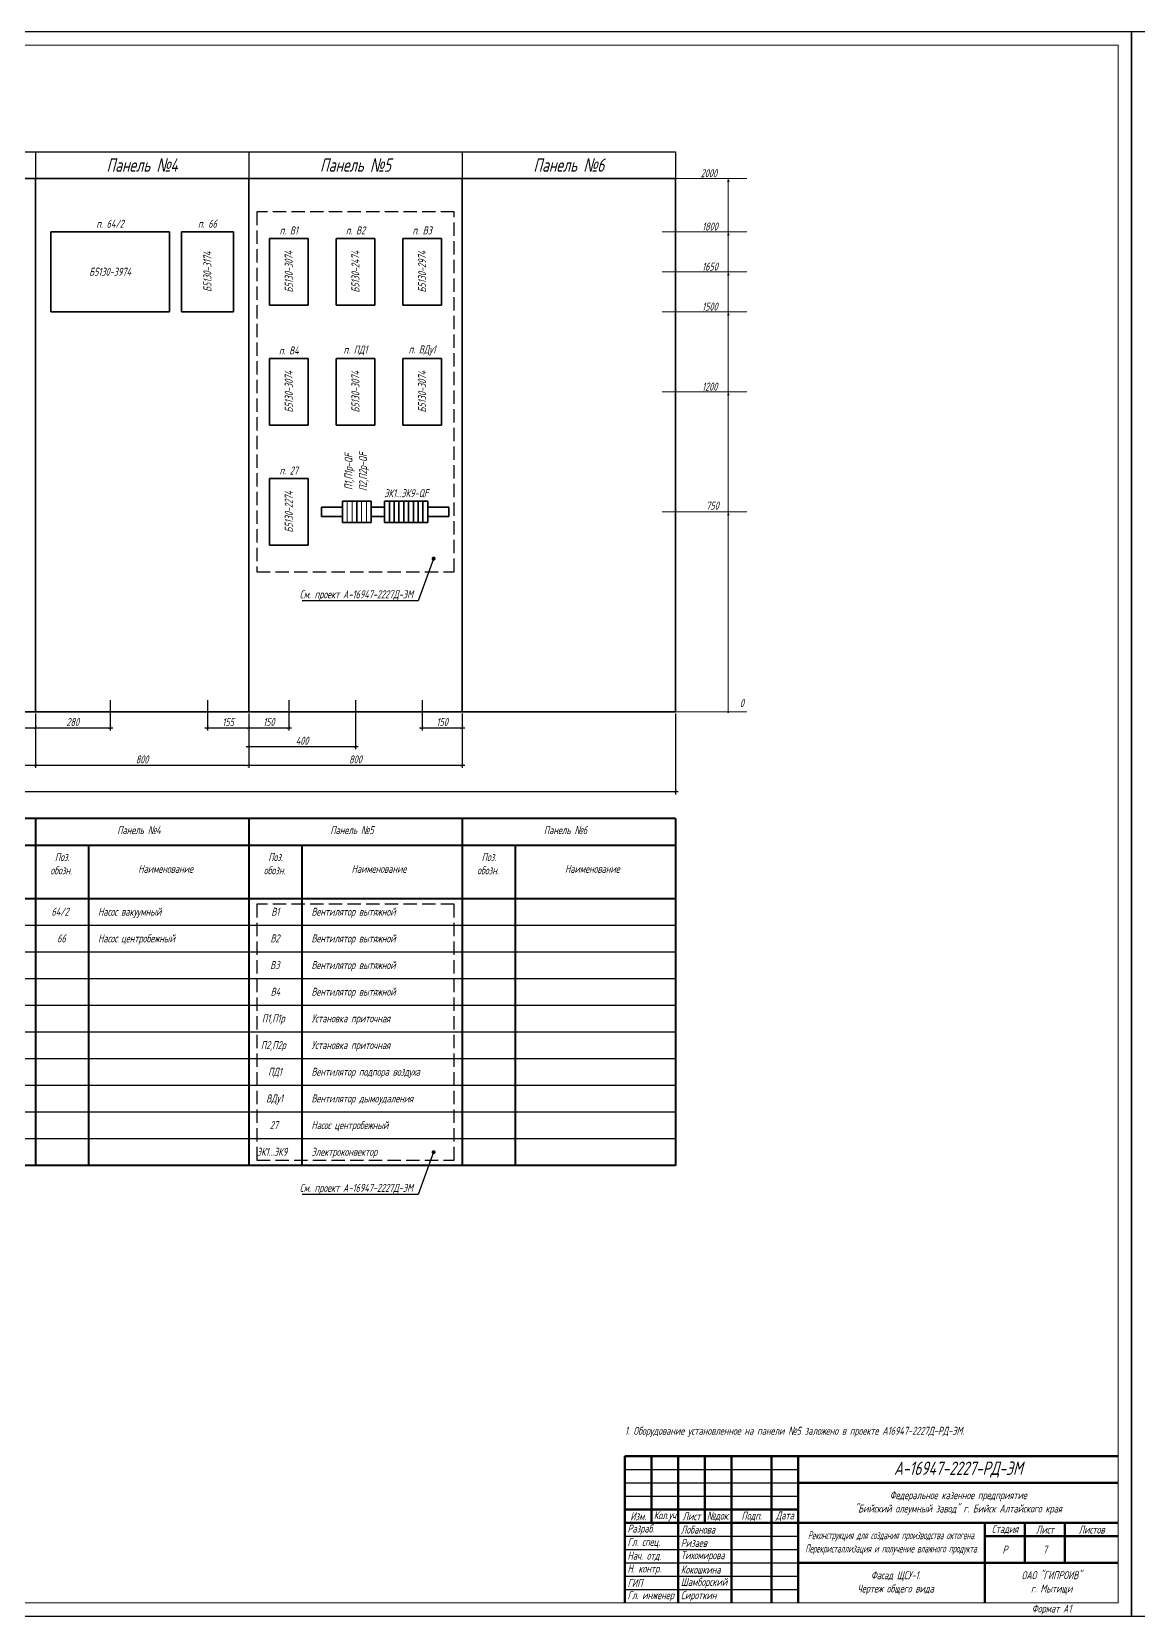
# Model space of a CAD drawing. Header units: millimetres. Extents: x -14296 to 10264, y -13087 to -5602.
# Drawn here: x -7759 to -7344, y -13087 to -12493 of the extents above; entities that cross this region are included whole.
import ezdxf
from ezdxf import colors
from ezdxf.entities.mleader import LeaderData, LeaderLine
from ezdxf.math import Vec2, Vec3

# ---------------------------------------------------------------- set-up
doc = ezdxf.new("R2010")
doc.units = ezdxf.units.MM
doc.linetypes.add('gost5', pattern=[7, 5, -2, 0])
doc.layers.get('Defpoints').update_dxf_attribs({"color": 33})
for name, color, linetype, lineweight in [('Линия выноска', 137, 'Continuous', 25), ('Размерная', 4, 'Continuous', 25), ('Рамка толстая', 7, 'Continuous', 15), ('Рамка тонкая', 5, 'Continuous', 25), ('ТаБлица', 253, 'Continuous', 15), ('Текст', 7, 'Continuous', 20), ('Штампы', 252, 'Continuous', 25), ('Элемент эл. схем', 7, 'Continuous', 35)]:
    doc.layers.add(name, color=color, linetype=linetype, lineweight=lineweight)
doc.styles.add('Simplex', font='simplex.shx', dxfattribs={"width": 0.7, "oblique": 15})
doc.styles.get("Standard").update_dxf_attribs({"font": 'arial.ttf'})
doc.dimstyles.new('100', dxfattribs={"dimtxt": 3, "dimasz": 1, "dimexe": 2, "dimexo": 0.625, "dimgap": 0.9, "dimtad": 1, "dimdec": 0, "dimlfac": 100, "dimzin": 0, "dimdsep": 46, "dimtxsty": 'Standard', "dimblk": 'ARCHTICK', "dimcen": 0.895, "dimdle": 1, "dimadec": 0, "dimazin": 0, "dimtfac": 1, "dimtdec": 0, "dimtofl": 0, "dimtmove": 1, "dimatfit": 3, "dimldrblk": 'ARCHTICK', "dimfxl": 0.5, "dimtolj": 1, "dimtzin": 0, "dimlwd": 20, "dimarcsym": 1})

# ---------------------------------------------------------------- blocks, each defined once
blk = doc.blocks.new('A$C551E481E')
at = {"layer": 'Рамка толстая'}
for p, q in [((836, 589), (20, 589)), ((836, 5), (836, 589)), ((20, 5), (836, 5))]:
    blk.add_line(p, q, dxfattribs=at)
at = {"layer": 'Рамка тонкая'}
for p, q in [((0, 594), (0, 0)), ((841, 594), (0, 594)), ((841, 0), (841, 594)), ((0, 0), (841, 0))]:
    blk.add_line(p, q, dxfattribs=at)
blk = doc.blocks.new('_ArchTick')
at = {"color": 0, "const_width": 0.15}
blk.add_lwpolyline([(-0.5, -0.5), (0.5, 0.5)], dxfattribs=at)
blk = doc.blocks.new('*D1085')
at = {"layer": 'Defpoints', "color": 0, "lineweight": 15, "ltscale": 0.2, "transparency": 16777216}
for p in [(-7729.72, -12742.74), (-7757.72, -12747.74), (-7729.72, -12753.68)]:
    blk.add_point(p, dxfattribs=at)
at = {"layer": 'Размерная', "color": 0, "linetype": 'Continuous', "lineweight": -2, "ltscale": 0.2, "transparency": 16777216}
for p, q in [((-7729.72, -12743.37), (-7729.72, -12754.68)), ((-7757.72, -12748.37), (-7757.72, -12754.68)), ((-7758.72, -12753.68), (-7728.72, -12753.68))]:
    blk.add_line(p, q, dxfattribs=at)
at = {"layer": 'Размерная', "color": 0, "lineweight": -2, "ltscale": 0.2, "transparency": 16777216, "rotation": 180}
blk.add_blockref('_ArchTick', (-7757.72, -12753.68), dxfattribs=at)
at = {"layer": 'Размерная', "color": 0, "lineweight": -2, "ltscale": 0.2, "transparency": 16777216}
blk.add_blockref('_ArchTick', (-7729.72, -12753.68), dxfattribs=at)
at = {"layer": 'Размерная', "color": 0, "lineweight": 20, "ltscale": 0.2, "transparency": 16777216, "insert": (-7743.72, -12751.53), "char_height": 3, "attachment_point": 5, "style": 'Simplex'}
blk.add_mtext('\\A1;280', dxfattribs=at)
blk = doc.blocks.new('*D950')
at = {"layer": 'Defpoints', "color": 0, "lineweight": 15, "ltscale": 0.2, "transparency": 16777216}
for p in [(-7693.22, -12742.74), (-7677.72, -12747.74), (-7677.72, -12753.68)]:
    blk.add_point(p, dxfattribs=at)
at = {"layer": 'Размерная', "color": 0, "linetype": 'Continuous', "lineweight": -2, "ltscale": 0.2, "transparency": 16777216}
for p, q in [((-7693.22, -12743.37), (-7693.22, -12754.68)), ((-7677.72, -12748.37), (-7677.72, -12754.68)), ((-7694.22, -12753.68), (-7676.72, -12753.68))]:
    blk.add_line(p, q, dxfattribs=at)
at = {"layer": 'Размерная', "color": 0, "lineweight": -2, "ltscale": 0.2, "transparency": 16777216, "rotation": 180}
blk.add_blockref('_ArchTick', (-7693.22, -12753.68), dxfattribs=at)
at = {"layer": 'Размерная', "color": 0, "lineweight": -2, "ltscale": 0.2, "transparency": 16777216}
blk.add_blockref('_ArchTick', (-7677.72, -12753.68), dxfattribs=at)
at = {"layer": 'Размерная', "color": 0, "lineweight": 20, "ltscale": 0.2, "transparency": 16777216, "insert": (-7685.47, -12751.53), "char_height": 3, "attachment_point": 5, "style": 'Simplex'}
blk.add_mtext('\\A1;155', dxfattribs=at)
blk = doc.blocks.new('*D952')
at = {"layer": 'Defpoints', "color": 0, "lineweight": 15, "ltscale": 0.2, "transparency": 16777216}
for p in [(-7757.72, -12747.74), (-7837.72, -12761.74), (-7757.72, -12767.68)]:
    blk.add_point(p, dxfattribs=at)
at = {"layer": 'Размерная', "color": 0, "linetype": 'Continuous', "lineweight": -2, "ltscale": 0.2, "transparency": 16777216}
for p, q in [((-7757.72, -12748.37), (-7757.72, -12768.68)), ((-7837.72, -12762.37), (-7837.72, -12768.68)), ((-7838.72, -12767.68), (-7756.72, -12767.68))]:
    blk.add_line(p, q, dxfattribs=at)
at = {"layer": 'Размерная', "color": 0, "lineweight": -2, "ltscale": 0.2, "transparency": 16777216, "rotation": 180}
blk.add_blockref('_ArchTick', (-7837.72, -12767.68), dxfattribs=at)
at = {"layer": 'Размерная', "color": 0, "lineweight": -2, "ltscale": 0.2, "transparency": 16777216}
blk.add_blockref('_ArchTick', (-7757.72, -12767.68), dxfattribs=at)
at = {"layer": 'Размерная', "color": 0, "lineweight": 20, "ltscale": 0.2, "transparency": 16777216, "insert": (-7797.72, -12765.53), "char_height": 3, "attachment_point": 5, "style": 'Simplex'}
blk.add_mtext('\\A1;800', dxfattribs=at)
blk = doc.blocks.new('*D954')
at = {"layer": 'Defpoints', "color": 0, "lineweight": 15, "ltscale": 0.2, "transparency": 16777216}
for p in [(-7770.72, -12742.74), (-7757.72, -12747.74), (-7757.72, -12753.68)]:
    blk.add_point(p, dxfattribs=at)
at = {"layer": 'Размерная', "color": 0, "linetype": 'Continuous', "lineweight": -2, "ltscale": 0.2, "transparency": 16777216}
for p, q in [((-7770.72, -12743.37), (-7770.72, -12754.68)), ((-7757.72, -12748.37), (-7757.72, -12754.68)), ((-7771.72, -12753.68), (-7756.72, -12753.68))]:
    blk.add_line(p, q, dxfattribs=at)
at = {"layer": 'Размерная', "color": 0, "lineweight": -2, "ltscale": 0.2, "transparency": 16777216, "rotation": 180}
blk.add_blockref('_ArchTick', (-7770.72, -12753.68), dxfattribs=at)
at = {"layer": 'Размерная', "color": 0, "lineweight": -2, "ltscale": 0.2, "transparency": 16777216}
blk.add_blockref('_ArchTick', (-7757.72, -12753.68), dxfattribs=at)
at = {"layer": 'Размерная', "color": 0, "lineweight": 20, "ltscale": 0.2, "transparency": 16777216, "insert": (-7764.22, -12751.53), "char_height": 3, "attachment_point": 5, "style": 'Simplex'}
blk.add_mtext('\\A1;130', dxfattribs=at)
blk = doc.blocks.new('*D961')
at = {"layer": 'Defpoints', "color": 0, "lineweight": 15, "ltscale": 0.2, "transparency": 16777216}
for p in [(-7677.72, -12747.74), (-7757.72, -12761.74), (-7677.72, -12767.68)]:
    blk.add_point(p, dxfattribs=at)
at = {"layer": 'Размерная', "color": 0, "linetype": 'Continuous', "lineweight": -2, "ltscale": 0.2, "transparency": 16777216}
for p, q in [((-7677.72, -12748.37), (-7677.72, -12768.68)), ((-7757.72, -12762.37), (-7757.72, -12768.68)), ((-7758.72, -12767.68), (-7676.72, -12767.68))]:
    blk.add_line(p, q, dxfattribs=at)
at = {"layer": 'Размерная', "color": 0, "lineweight": -2, "ltscale": 0.2, "transparency": 16777216, "rotation": 180}
blk.add_blockref('_ArchTick', (-7757.72, -12767.68), dxfattribs=at)
at = {"layer": 'Размерная', "color": 0, "lineweight": -2, "ltscale": 0.2, "transparency": 16777216}
blk.add_blockref('_ArchTick', (-7677.72, -12767.68), dxfattribs=at)
at = {"layer": 'Размерная', "color": 0, "lineweight": 20, "ltscale": 0.2, "transparency": 16777216, "insert": (-7717.72, -12765.53), "char_height": 3, "attachment_point": 5, "style": 'Simplex'}
blk.add_mtext('\\A1;800', dxfattribs=at)
blk = doc.blocks.new('*D962')
at = {"layer": 'Defpoints', "color": 0, "lineweight": 15, "ltscale": 0.2, "transparency": 16777216}
for p in [(-7597.72, -12747.74), (-7677.72, -12761.74), (-7597.72, -12767.68)]:
    blk.add_point(p, dxfattribs=at)
at = {"layer": 'Размерная', "color": 0, "linetype": 'Continuous', "lineweight": -2, "ltscale": 0.2, "transparency": 16777216}
for p, q in [((-7597.72, -12748.37), (-7597.72, -12768.68)), ((-7677.72, -12762.37), (-7677.72, -12768.68)), ((-7678.72, -12767.68), (-7596.72, -12767.68))]:
    blk.add_line(p, q, dxfattribs=at)
at = {"layer": 'Размерная', "color": 0, "lineweight": -2, "ltscale": 0.2, "transparency": 16777216, "rotation": 180}
blk.add_blockref('_ArchTick', (-7677.72, -12767.68), dxfattribs=at)
at = {"layer": 'Размерная', "color": 0, "lineweight": -2, "ltscale": 0.2, "transparency": 16777216}
blk.add_blockref('_ArchTick', (-7597.72, -12767.68), dxfattribs=at)
at = {"layer": 'Размерная', "color": 0, "lineweight": 20, "ltscale": 0.2, "transparency": 16777216, "insert": (-7637.72, -12765.53), "char_height": 3, "attachment_point": 5, "style": 'Simplex'}
blk.add_mtext('\\A1;800', dxfattribs=at)
blk = doc.blocks.new('*D964')
at = {"layer": 'Defpoints', "color": 0, "lineweight": 15, "ltscale": 0.2, "transparency": 16777216}
for p in [(-8117.72, -12747.74), (-7517.72, -12747.74), (-8117.72, -12777.68)]:
    blk.add_point(p, dxfattribs=at)
at = {"layer": 'Размерная', "color": 0, "linetype": 'Continuous', "lineweight": -2, "ltscale": 0.2, "transparency": 16777216}
for p, q in [((-8117.72, -12748.37), (-8117.72, -12778.68)), ((-7517.72, -12748.37), (-7517.72, -12778.68)), ((-7516.72, -12777.68), (-8118.72, -12777.68))]:
    blk.add_line(p, q, dxfattribs=at)
at = {"layer": 'Размерная', "color": 0, "lineweight": -2, "ltscale": 0.2, "transparency": 16777216, "rotation": 180}
blk.add_blockref('_ArchTick', (-8117.72, -12777.68), dxfattribs=at)
at = {"layer": 'Размерная', "color": 0, "lineweight": -2, "ltscale": 0.2, "transparency": 16777216}
blk.add_blockref('_ArchTick', (-7517.72, -12777.68), dxfattribs=at)
at = {"layer": 'Размерная', "color": 0, "lineweight": 20, "ltscale": 0.2, "transparency": 16777216, "insert": (-7817.72, -12775.53), "char_height": 3, "attachment_point": 5, "style": 'Simplex'}
blk.add_mtext('\\A1;6000', dxfattribs=at)
blk = doc.blocks.new('A$C6F5312DF')
at = {"layer": 'Элемент эл. схем'}
for p, q in [((1.8, 8), (0, 8)), ((0, 8), (0, 0)), ((3.6, 8), (1.8, 8)), ((5.4, 8), (3.6, 8)), ((5.4, 0), (5.4, 8)), ((0, 0), (1.8, 0)), ((1.8, 0), (3.6, 0)), ((3.6, 0), (5.4, 0))]:
    blk.add_line(p, q, dxfattribs=at)
at = {"layer": 'Элемент эл. схем', "lineweight": 20}
for p, q in [((1.8, 8), (1.8, 0)), ((3.6, 0), (3.6, 8))]:
    blk.add_line(p, q, dxfattribs=at)
blk = doc.blocks.new('A$C647C6022')
at = {"layer": 'Элемент эл. схем'}
for p, q in [((1.8, 8), (0, 8)), ((0, 8), (0, 0)), ((1.8, 0), (1.8, 8)), ((0, 0), (1.8, 0))]:
    blk.add_line(p, q, dxfattribs=at)
blk = doc.blocks.new('*D966')
at = {"layer": 'Defpoints', "color": 0, "lineweight": 15, "ltscale": 0.2, "transparency": 16777216}
for p in [(-7662.72, -12742.74), (-7677.72, -12747.74), (-7662.72, -12753.68)]:
    blk.add_point(p, dxfattribs=at)
at = {"layer": 'Размерная', "color": 0, "linetype": 'Continuous', "lineweight": -2, "ltscale": 0.2, "transparency": 16777216}
for p, q in [((-7662.72, -12743.37), (-7662.72, -12754.68)), ((-7677.72, -12748.37), (-7677.72, -12754.68)), ((-7678.72, -12753.68), (-7661.72, -12753.68))]:
    blk.add_line(p, q, dxfattribs=at)
at = {"layer": 'Размерная', "color": 0, "lineweight": -2, "ltscale": 0.2, "transparency": 16777216, "rotation": 180}
blk.add_blockref('_ArchTick', (-7677.72, -12753.68), dxfattribs=at)
at = {"layer": 'Размерная', "color": 0, "lineweight": -2, "ltscale": 0.2, "transparency": 16777216}
blk.add_blockref('_ArchTick', (-7662.72, -12753.68), dxfattribs=at)
at = {"layer": 'Размерная', "color": 0, "lineweight": 20, "ltscale": 0.2, "transparency": 16777216, "insert": (-7670.22, -12751.53), "char_height": 3, "attachment_point": 5, "style": 'Simplex'}
blk.add_mtext('\\A1;150', dxfattribs=at)
blk = doc.blocks.new('*D967')
at = {"layer": 'Defpoints', "color": 0, "lineweight": 15, "ltscale": 0.2, "transparency": 16777216}
for p in [(-7637.72, -12742.74), (-7677.72, -12754.74), (-7637.72, -12760.68)]:
    blk.add_point(p, dxfattribs=at)
at = {"layer": 'Размерная', "color": 0, "linetype": 'Continuous', "lineweight": -2, "ltscale": 0.2, "transparency": 16777216}
for p, q in [((-7637.72, -12743.37), (-7637.72, -12761.68)), ((-7677.72, -12755.37), (-7677.72, -12761.68)), ((-7678.72, -12760.68), (-7636.72, -12760.68))]:
    blk.add_line(p, q, dxfattribs=at)
at = {"layer": 'Размерная', "color": 0, "lineweight": -2, "ltscale": 0.2, "transparency": 16777216, "rotation": 180}
blk.add_blockref('_ArchTick', (-7677.72, -12760.68), dxfattribs=at)
at = {"layer": 'Размерная', "color": 0, "lineweight": -2, "ltscale": 0.2, "transparency": 16777216}
blk.add_blockref('_ArchTick', (-7637.72, -12760.68), dxfattribs=at)
at = {"layer": 'Размерная', "color": 0, "lineweight": 20, "ltscale": 0.2, "transparency": 16777216, "insert": (-7657.72, -12758.53), "char_height": 3, "attachment_point": 5, "style": 'Simplex'}
blk.add_mtext('\\A1;400', dxfattribs=at)
blk = doc.blocks.new('*D968')
at = {"layer": 'Defpoints', "color": 0, "lineweight": 15, "ltscale": 0.2, "transparency": 16777216}
for p in [(-7612.72, -12742.74), (-7597.72, -12747.74), (-7597.72, -12753.68)]:
    blk.add_point(p, dxfattribs=at)
at = {"layer": 'Размерная', "color": 0, "linetype": 'Continuous', "lineweight": -2, "ltscale": 0.2, "transparency": 16777216}
for p, q in [((-7612.72, -12743.37), (-7612.72, -12754.68)), ((-7597.72, -12748.37), (-7597.72, -12754.68)), ((-7613.72, -12753.68), (-7596.72, -12753.68))]:
    blk.add_line(p, q, dxfattribs=at)
at = {"layer": 'Размерная', "color": 0, "lineweight": -2, "ltscale": 0.2, "transparency": 16777216, "rotation": 180}
blk.add_blockref('_ArchTick', (-7612.72, -12753.68), dxfattribs=at)
at = {"layer": 'Размерная', "color": 0, "lineweight": -2, "ltscale": 0.2, "transparency": 16777216}
blk.add_blockref('_ArchTick', (-7597.72, -12753.68), dxfattribs=at)
at = {"layer": 'Размерная', "color": 0, "lineweight": 20, "ltscale": 0.2, "transparency": 16777216, "insert": (-7605.22, -12751.53), "char_height": 3, "attachment_point": 5, "style": 'Simplex'}
blk.add_mtext('\\A1;150', dxfattribs=at)
blk = doc.blocks.new('_Dot')
at = {"color": 0, "linetype": 'ByBlock', "lineweight": -2}
blk.add_line((-0.5, 0), (-1, 0), dxfattribs=at)
at = {"color": 0, "linetype": 'ByBlock', "const_width": 0.5}
blk.add_lwpolyline([(-0.25, 0, 1), (0.25, 0, 1)], format="xyb", close=True, dxfattribs=at)

msp = doc.modelspace()

# ---------------------------------------------------------------- hatches: boundary and pattern name
at = {"layer": 'Размерная', "lineweight": 18}
for points in [[(-7497.95796, -12547.72196), (-7498.37129, -12549.04175), (-7497.43954, -12549.04173)], [(-7497.95671, -12567.72185), (-7498.37004, -12569.04163), (-7497.4383, -12569.04162)], [(-7497.95796, -12582.72177), (-7498.37129, -12584.04155), (-7497.43954, -12584.04154)], [(-7497.95671, -12597.72185), (-7498.37004, -12599.04163), (-7497.4383, -12599.04162)], [(-7497.95671, -12627.72187), (-7498.37004, -12629.04165), (-7497.4383, -12629.04164)], [(-7497.95605, -12672.72198), (-7498.36938, -12674.04177), (-7497.43763, -12674.04175)]]:
    msp.add_hatch(color=256, dxfattribs=at).paths.add_polyline_path(points)
h = msp.add_hatch(color=256, dxfattribs=at)
h.paths.add_polyline_path([(-7497.94521, -12748.12458), (-7497.94521, -12747.93394, -1), (-7497.94522, -12747.53394), (-7497.94522, -12747.39566, 0.983601769)])
h.paths.add_polyline_path([(-7497.5747, -12747.76441), (-7497.74755, -12747.76441, -0.37009163), (-7497.94521, -12747.93394), (-7497.94521, -12748.12458, 0.415603372)])
h.paths.add_polyline_path([(-7497.9392, -12747.39561, 0.004133378), (-7497.94522, -12747.39566), (-7497.94522, -12747.53394, -0.459756381), (-7497.74755, -12747.76441), (-7497.5747, -12747.76441, 0.417671194)])
h = msp.add_hatch(color=256, dxfattribs=at)
h.paths.add_polyline_path([(-7497.94521, -12747.93394), (-7497.94522, -12747.53394, 1)])
h.paths.add_polyline_path([(-7497.94522, -12747.53394), (-7497.94522, -12747.76442), (-7497.74755, -12747.76441, 0.459756381)])
h.paths.add_polyline_path([(-7497.94522, -12747.76442), (-7497.94521, -12747.93394, 0.37009163), (-7497.74755, -12747.76441)])

# ---------------------------------------------------------------- linework, layer by layer
at = {"layer": 'Линия выноска', "linetype": 'gost5'}
for p, q in [((-7674.71622, -12560.24066), (-7674.71622, -12695.24066)), ((-7600.71622, -12560.24066), (-7674.71622, -12560.24066)), ((-7600.71622, -12695.24066), (-7600.71622, -12560.24066)), ((-7674.71622, -12695.24066), (-7600.71622, -12695.24066)), ((-7674.71632, -12819.74064), (-7674.71632, -12915.74064)), ((-7600.71632, -12819.74064), (-7674.71632, -12819.74064)), ((-7600.71632, -12915.74064), (-7600.71632, -12819.74064)), ((-7674.71632, -12915.74064), (-7600.71632, -12915.74064))]:
    msp.add_line(p, q, dxfattribs=at)
at = {"layer": 'Размерная', "lineweight": 18}
for p, q in [((-7490.99724, -12547.74003), (-7517.71622, -12547.74064)), ((-7497.94854, -12547.74019), (-7497.94522, -12747.73394)), ((-7490.99599, -12567.73992), (-7522.71497, -12567.74064)), ((-7490.99724, -12582.73984), (-7522.71622, -12582.74056)), ((-7490.99599, -12597.73992), (-7522.71497, -12597.74064)), ((-7490.99599, -12627.73994), (-7522.71497, -12627.74066)), ((-7490.99533, -12672.74005), (-7522.7179, -12672.74066)), ((-7517.71622, -12747.74064), (-7490.9989, -12747.74003))]:
    msp.add_line(p, q, dxfattribs=at)
msp.add_circle((-7497.94522, -12747.73394), 0.2, dxfattribs=at)
at = {"layer": 'Рамка тонкая'}
for p, q in [((-7837.71622, -12537.74064), (-7757.71622, -12537.74064)), ((-7757.71622, -12537.74064), (-7757.71622, -12547.74064)), ((-7757.71622, -12537.74064), (-7757.71622, -12547.74064)), ((-7757.71622, -12537.74064), (-7677.71622, -12537.74064)), ((-7677.71622, -12537.74064), (-7677.71622, -12547.74064)), ((-7677.71622, -12537.74064), (-7677.71622, -12547.74064)), ((-7677.71622, -12537.74064), (-7597.71622, -12537.74064)), ((-7597.71622, -12537.74064), (-7597.71622, -12547.74064)), ((-7597.71622, -12537.74064), (-7517.71622, -12537.74064)), ((-7517.71622, -12537.74064), (-7517.71622, -12547.74064)), ((-7757.71684, -12827.74064), (-7837.71684, -12827.74064)), ((-7677.71707, -12827.74064), (-7757.71707, -12827.74064)), ((-7597.71707, -12827.74064), (-7677.71707, -12827.74064)), ((-7517.71707, -12827.74064), (-7597.71707, -12827.74064)), ((-7757.71684, -12837.74064), (-7837.71684, -12837.74064)), ((-7677.71707, -12837.74064), (-7757.71707, -12837.74064)), ((-7597.71707, -12837.74064), (-7677.71707, -12837.74064)), ((-7517.71707, -12837.74064), (-7597.71707, -12837.74064)), ((-7757.71684, -12847.74064), (-7837.71684, -12847.74064)), ((-7677.71707, -12847.74064), (-7757.71707, -12847.74064)), ((-7597.71707, -12847.74064), (-7677.71707, -12847.74064)), ((-7517.71707, -12847.74064), (-7597.71707, -12847.74064)), ((-7757.71684, -12857.74064), (-7837.71684, -12857.74064)), ((-7677.71707, -12857.74064), (-7757.71707, -12857.74064)), ((-7597.71707, -12857.74064), (-7677.71707, -12857.74064)), ((-7517.71707, -12857.74064), (-7597.71707, -12857.74064)), ((-7757.71684, -12867.74064), (-7837.71684, -12867.74064)), ((-7677.71707, -12867.74064), (-7757.71707, -12867.74064)), ((-7597.71707, -12867.74064), (-7677.71707, -12867.74064)), ((-7517.71707, -12867.74064), (-7597.71707, -12867.74064)), ((-7757.71684, -12877.74064), (-7837.71684, -12877.74064)), ((-7677.71707, -12877.74064), (-7757.71707, -12877.74064)), ((-7597.71707, -12877.74064), (-7677.71707, -12877.74064)), ((-7517.71707, -12877.74064), (-7597.71707, -12877.74064)), ((-7757.71684, -12887.74064), (-7837.71684, -12887.74064)), ((-7677.71707, -12887.74064), (-7757.71707, -12887.74064)), ((-7597.71707, -12887.74064), (-7677.71707, -12887.74064)), ((-7517.71707, -12887.74064), (-7597.71707, -12887.74064)), ((-7757.71684, -12897.74064), (-7837.71684, -12897.74064)), ((-7677.71707, -12897.74064), (-7757.71707, -12897.74064)), ((-7597.71707, -12897.74064), (-7677.71707, -12897.74064)), ((-7517.71707, -12897.74064), (-7597.71707, -12897.74064)), ((-7757.71684, -12907.74064), (-7837.71684, -12907.74064)), ((-7677.71707, -12907.74064), (-7757.71707, -12907.74064)), ((-7597.71707, -12907.74064), (-7677.71707, -12907.74064)), ((-7517.71707, -12907.74064), (-7597.71707, -12907.74064))]:
    msp.add_line(p, q, dxfattribs=at)
at = {"layer": 'ТаБлица', "lineweight": 40}
for p, q in [((-7757.71684, -12787.74064), (-7837.71684, -12787.74064)), ((-7677.71707, -12787.74064), (-7757.71707, -12787.74064)), ((-7757.71684, -12787.74064), (-7757.71684, -12917.74064)), ((-7677.71707, -12787.74064), (-7677.71707, -12917.74064)), ((-7597.71707, -12787.74064), (-7677.71707, -12787.74064)), ((-7597.71707, -12787.74064), (-7597.71707, -12917.74064)), ((-7597.71707, -12787.74064), (-7597.71707, -12917.74064)), ((-7517.71707, -12787.74064), (-7597.71707, -12787.74064)), ((-7517.71707, -12787.74064), (-7517.71707, -12917.74064)), ((-7517.71707, -12787.74064), (-7517.71707, -12917.74064)), ((-7757.71684, -12797.74064), (-7837.71684, -12797.74064)), ((-7677.71707, -12797.74064), (-7757.71707, -12797.74064)), ((-7737.71707, -12917.74064), (-7737.71707, -12797.74064)), ((-7597.71707, -12797.74064), (-7677.71707, -12797.74064)), ((-7657.71707, -12917.74064), (-7657.71707, -12797.74064)), ((-7517.71707, -12797.74064), (-7597.71707, -12797.74064)), ((-7577.71707, -12917.74064), (-7577.71707, -12797.74064)), ((-7757.71684, -12817.74064), (-7837.71684, -12817.74064)), ((-7677.71707, -12817.74064), (-7757.71707, -12817.74064)), ((-7597.71707, -12817.74064), (-7677.71707, -12817.74064)), ((-7517.71707, -12817.74064), (-7597.71707, -12817.74064)), ((-7757.71684, -12917.74064), (-7837.71684, -12917.74064)), ((-7677.71707, -12917.74064), (-7757.71707, -12917.74064)), ((-7597.71707, -12917.74064), (-7677.71707, -12917.74064)), ((-7517.71707, -12917.74064), (-7597.71707, -12917.74064))]:
    msp.add_line(p, q, dxfattribs=at)
at = {"layer": 'Штампы', "lineweight": 60}
for p, q in [((-7536.71622, -13026.74064), (-7351.71622, -13026.74064)), ((-7536.71622, -13026.74064), (-7536.71622, -13081.74064)), ((-7526.71622, -13026.74064), (-7526.71622, -13051.74064)), ((-7516.71622, -13026.74064), (-7516.71622, -13081.74064)), ((-7506.71622, -13026.74064), (-7506.71622, -13051.74064)), ((-7496.71622, -13026.74064), (-7496.71622, -13081.74064)), ((-7481.71622, -13026.74064), (-7481.71622, -13081.74064)), ((-7471.71622, -13026.74064), (-7471.71622, -13081.74064)), ((-7471.71622, -13036.74064), (-7351.71622, -13036.74064)), ((-7536.71622, -13046.74064), (-7471.71622, -13046.74064)), ((-7536.71622, -13051.74064), (-7351.71622, -13051.74064)), ((-7401.71622, -13051.74064), (-7401.71622, -13081.74064)), ((-7386.71622, -13051.74064), (-7386.71622, -13066.74064)), ((-7371.71622, -13051.74064), (-7371.71622, -13066.74064)), ((-7401.71622, -13056.74064), (-7351.71622, -13056.74064)), ((-7471.71622, -13066.74064), (-7351.71622, -13066.74064))]:
    msp.add_line(p, q, dxfattribs=at)
at = {"layer": 'Штампы', "color": 5}
for p, q in [((-7536.71622, -13031.74064), (-7471.71622, -13031.74064)), ((-7536.71622, -13036.74064), (-7471.71622, -13036.74064)), ((-7536.71622, -13041.74064), (-7471.71622, -13041.74064)), ((-7536.71622, -13056.74064), (-7471.71622, -13056.74064)), ((-7536.71622, -13061.74064), (-7471.71622, -13061.74064)), ((-7536.71622, -13066.74064), (-7471.71622, -13066.74064)), ((-7536.71622, -13071.74064), (-7471.71622, -13071.74064)), ((-7536.71622, -13076.74064), (-7471.71622, -13076.74064))]:
    msp.add_line(p, q, dxfattribs=at)
at = {"layer": 'Элемент эл. схем'}
for p, q in [((-7757.71622, -12547.74064), (-7837.71622, -12547.74064)), ((-7757.71622, -12747.74064), (-7757.71622, -12547.74064)), ((-7757.71622, -12747.74064), (-7757.71622, -12547.74064)), ((-7677.71622, -12547.74064), (-7757.71622, -12547.74064)), ((-7677.71622, -12747.74064), (-7677.71622, -12547.74064)), ((-7677.71622, -12747.74064), (-7677.71622, -12547.74064)), ((-7597.71622, -12547.74064), (-7677.71622, -12547.74064)), ((-7597.71622, -12747.74064), (-7597.71622, -12547.74064)), ((-7517.71622, -12547.74064), (-7597.71622, -12547.74064)), ((-7517.71622, -12747.74064), (-7517.71622, -12547.74064)), ((-7751.96622, -12567.74066), (-7751.96622, -12597.74066)), ((-7751.96622, -12567.74066), (-7707.46622, -12567.74066)), ((-7707.46622, -12597.74066), (-7707.46622, -12567.74066)), ((-7683.46622, -12567.74066), (-7702.96622, -12567.74066)), ((-7702.96622, -12567.74066), (-7702.96622, -12597.74066)), ((-7683.46622, -12567.74066), (-7683.46622, -12597.74066)), ((-7669.96622, -12570.24066), (-7669.96622, -12595.24066)), ((-7655.46622, -12570.24066), (-7669.96622, -12570.24066)), ((-7655.46622, -12595.24066), (-7655.46622, -12570.24066)), ((-7644.96622, -12570.24066), (-7644.96622, -12595.24066)), ((-7630.46622, -12570.24066), (-7644.96622, -12570.24066)), ((-7630.46622, -12595.24066), (-7630.46622, -12570.24066)), ((-7619.96622, -12570.24066), (-7619.96622, -12595.24066)), ((-7605.46622, -12570.24066), (-7619.96622, -12570.24066)), ((-7605.46622, -12595.24066), (-7605.46622, -12570.24066)), ((-7751.96622, -12597.74066), (-7707.46622, -12597.74066)), ((-7683.46622, -12597.74066), (-7702.96622, -12597.74066)), ((-7669.96622, -12595.24066), (-7655.46622, -12595.24066)), ((-7644.96622, -12595.24066), (-7630.46622, -12595.24066)), ((-7619.96622, -12595.24066), (-7605.46622, -12595.24066)), ((-7669.96622, -12615.24066), (-7669.96622, -12640.24066)), ((-7655.46622, -12615.24066), (-7669.96622, -12615.24066)), ((-7655.46622, -12640.24066), (-7655.46622, -12615.24066)), ((-7644.96622, -12615.24066), (-7644.96622, -12640.24066)), ((-7630.46622, -12615.24066), (-7644.96622, -12615.24066)), ((-7630.46622, -12640.24066), (-7630.46622, -12615.24066)), ((-7619.96622, -12615.24066), (-7619.96622, -12640.24066)), ((-7605.46622, -12615.24066), (-7619.96622, -12615.24066)), ((-7605.46622, -12640.24066), (-7605.46622, -12615.24066)), ((-7669.96622, -12640.24066), (-7655.46622, -12640.24066)), ((-7644.96622, -12640.24066), (-7630.46622, -12640.24066)), ((-7619.96622, -12640.24066), (-7605.46622, -12640.24066)), ((-7669.96622, -12660.24066), (-7669.96622, -12685.24066)), ((-7655.46622, -12660.24066), (-7669.96622, -12660.24066)), ((-7655.46622, -12685.24066), (-7655.46622, -12660.24066)), ((-7650.46622, -12670.99066), (-7642.59122, -12670.99066)), ((-7650.46622, -12670.99066), (-7650.46622, -12674.49066)), ((-7642.59122, -12674.49066), (-7650.46622, -12674.49066)), ((-7631.79122, -12670.99066), (-7626.79122, -12670.99066)), ((-7626.79122, -12674.49066), (-7631.79122, -12674.49066)), ((-7610.59122, -12670.99066), (-7602.71622, -12670.99066)), ((-7602.71622, -12674.49066), (-7610.59122, -12674.49066)), ((-7602.71622, -12670.99066), (-7602.71622, -12674.49066)), ((-7669.96622, -12685.24066), (-7655.46622, -12685.24066)), ((-7837.71622, -12747.74064), (-7757.71622, -12747.74064)), ((-7757.71622, -12747.74064), (-7677.71622, -12747.74064)), ((-7677.71622, -12747.74064), (-7597.71622, -12747.74064)), ((-7597.71622, -12747.74064), (-7517.71622, -12747.74064))]:
    msp.add_line(p, q, dxfattribs=at)

# ---------------------------------------------------------------- block references
for p in [(-8187.71622, -13086.74065), (-7346.71622, -13086.74065)]:
    msp.add_blockref('A$C551E481E', p)
for name, p in [('A$C6F5312DF', (-7642.59122, -12676.74067)), ('A$C6F5312DF', (-7637.19122, -12676.74067)), ('A$C647C6022', (-7626.79122, -12676.74066)), ('A$C647C6022', (-7624.99122, -12676.74066)), ('A$C647C6022', (-7623.19122, -12676.74066)), ('A$C647C6022', (-7621.39122, -12676.74066)), ('A$C647C6022', (-7619.59122, -12676.74066)), ('A$C647C6022', (-7617.79122, -12676.74066)), ('A$C647C6022', (-7615.99122, -12676.74066)), ('A$C647C6022', (-7614.19122, -12676.74066)), ('A$C647C6022', (-7612.39122, -12676.74066))]:
    msp.add_blockref(name, p, dxfattribs=at)

# ---------------------------------------------------------------- texts
at = {"layer": 'Текст', "lineweight": 20, "style": 'Simplex', "oblique": 15, "width": 0.7}
for s, p in [('2000', (-7508.27625, -12547.29067)), ('1800', (-7507.75118, -12567.29055)), ('1650', (-7507.75243, -12582.29047)), ('1500', (-7507.75118, -12597.29055)), ('1200', (-7507.75118, -12627.29057)), ('750', (-7506.25052, -12671.90665)), (' 0', (-7495.01284, -12745.90366))]:
    msp.add_text(s, height=3, dxfattribs=at).set_placement(p)
at = {"layer": 'Текст', "lineweight": 35, "char_height": 5, "attachment_point": 5, "style": 'Simplex'}
for s, insert, width in [('Панель {\\fArial|b0|i0|c204|p34;№}4', (-7717.71622, -12542.74064), 80), ('Панель {\\fArial|b0|i0|c204|p34;№}5', (-7637.71622, -12542.74064), 80), ('Панель {\\fArial|b0|i0|c204|p34;№}6', (-7557.71622, -12542.74064), 80), ('А-16947-2227-РД-ЭМ', (-7411.71622, -13031.74064), 120)]:
    msp.add_mtext(s, dxfattribs=dict(at, insert=insert, width=width))
at = {"layer": 'Текст', "lineweight": 20, "char_height": 3, "width": 13.6318041, "attachment_point": 5, "style": 'Simplex'}
for s, insert in [('{\\W0.7;п. 64/2}', (-7729.71622, -12564.74066)), ('{\\W0.7;п. 66}', (-7693.21622, -12564.74066)), ('п. В1', (-7662.71622, -12567.24066)), ('п. В2', (-7637.71622, -12567.24066)), ('п. В3', (-7612.71622, -12567.24066)), ('Б5130-3974', (-7729.71622, -12582.74066)), ('п. ПД1', (-7637.71622, -12612.24066)), ('п. ВДу1', (-7612.71622, -12612.24066)), ('п. В4', (-7662.71622, -12612.24066)), ('п. 27', (-7662.71622, -12657.24066)), ('ЭК1...ЭК9-QF', (-7618.69122, -12665.74066))]:
    msp.add_mtext(s, dxfattribs=dict(at, insert=insert))
at = {"layer": 'Текст', "lineweight": 20, "char_height": 3, "width": 13.6318041, "attachment_point": 5, "rotation": 90, "style": 'Simplex'}
for s, insert in [('Б5130-3074', (-7662.71622, -12582.74066)), ('Б5130-2474', (-7637.71622, -12582.74066)), ('Б5130-2974', (-7612.71622, -12582.74066)), ('Б5130-3174', (-7693.21622, -12582.74066)), ('Б5130-3074', (-7662.71622, -12627.74066)), ('Б5130-3074', (-7637.71622, -12627.74066)), ('Б5130-3074', (-7612.71622, -12627.74066)), ('П1,П1р-QF', (-7639.89122, -12657.74066)), ('П2,П2р-QF', (-7634.49122, -12657.74066)), ('Б5130-2274', (-7662.71622, -12672.74066))]:
    msp.add_mtext(s, dxfattribs=dict(at, insert=insert))
at = {"layer": 'Текст', "lineweight": 20, "char_height": 3, "attachment_point": 1, "style": 'Simplex'}
for s, width, insert in [('\\pi30.673;Панель {\\fArial|b0|i0|c204|p34;№}4', 80, (-7757.71707, -12790.5178)), ('\\pi30.573;Панель {\\fArial|b0|i0|c204|p34;№}5', 80, (-7677.71707, -12790.5178)), ('\\pi30.63;Панель {\\fArial|b0|i0|c204|p34;№}6', 80, (-7597.71707, -12790.5178)), ('\\pi7.3309;Поз.\\P\\pi5.6383;обозн.', 20, (-7757.71707, -12800.60266)), ('\\pi7.3309;Поз.\\P\\pi5.6383;обозн.', 20, (-7677.71707, -12800.60266)), ('\\pi7.3309;Поз.\\P\\pi5.6383;обозн.', 20, (-7597.71707, -12800.60266)), ('\\pi18.559;Наименование', 60, (-7737.71707, -12805.0492)), ('\\pi18.559;Наименование', 60, (-7657.71707, -12805.0492)), ('\\pi18.559;Наименование', 60, (-7577.71707, -12805.0492)), ('\\pi6.03205;64/2', 20, (-7757.7166, -12821.12209)), ('\\pi3.5;{\\Q15;Насос вакуумный}', 60, (-7737.7166, -12821.12209)), ('\\pi8.4481;В1', 20, (-7677.71684, -12821.12209)), ('\\pi3.5001;Вентилятор вытяжной', 60, (-7657.71684, -12821.12209)), ('\\pi8.16291;66', 20, (-7757.7166, -12831.12209)), ('\\pi3.5;{\\Q15;Насос центробежный}', 60, (-7737.7166, -12831.12209)), ('\\pi8.1246;В2', 20, (-7677.71684, -12831.12209)), ('\\pi3.5001;Вентилятор вытяжной', 60, (-7657.71684, -12831.12209)), ('\\pi8.0481;В3', 20, (-7677.71684, -12841.12209)), ('\\pi3.5001;Вентилятор вытяжной', 60, (-7657.71684, -12841.12209)), ('\\pi8.1981;В4', 20, (-7677.71684, -12851.12209)), ('\\pi3.5001;Вентилятор вытяжной', 60, (-7657.71684, -12851.12209)), ('\\pi4.9395;П1,П1р', 20, (-7677.71684, -12861.12209)), ('\\pi3.5001;Установка приточная', 60, (-7657.71684, -12861.12209)), ('\\pi4.5395;П2,П2р', 20, (-7677.71684, -12871.12209)), ('\\pi3.5001;Установка приточная', 60, (-7657.71684, -12871.12209)), ('\\pi7.2481;ПД1', 20, (-7677.71684, -12881.12209)), ('\\pi3.5001;Вентилятор подпора воздуха', 60, (-7657.71684, -12881.12209)), ('\\pi6.5481;ВДу1', 20, (-7677.71684, -12891.12209)), ('\\pi3.5001;Вентилятор дымоудаления', 60, (-7657.71684, -12891.12209)), ('\\pi7.89808;27', 20, (-7677.71684, -12901.12209)), ('\\pi3.5001;Насос центробежный', 60, (-7657.71684, -12901.12209)), ('\\pi3.0129;ЭК1...ЭК9', 20, (-7677.71684, -12911.12209)), ('\\pi3.5001;Электроконвектор', 60, (-7657.71684, -12911.12209))]:
    msp.add_mtext_dynamic_manual_height_columns(s, width=width, gutter_width=12.5, heights=[0], dxfattribs=dict(at, insert=insert))
at = {"layer": 'Текст', "color": 2, "lineweight": 20, "insert": (-7536.71622, -13017.61571), "char_height": 3, "width": 180, "attachment_point": 4, "style": 'Simplex'}
msp.add_mtext('1. Оборудование установленное на панели {\\fArial|b0|i0|c204|p34;№}5 заложено в проекте А16947-2227Д-РД-ЭМ.', dxfattribs=at)
at = {"layer": 'Текст', "char_height": 3, "style": 'Simplex'}
for s, insert, width, attachment_point in [('Федеральное казенное предприятие\\P"Бийский олеумный завод" г. Бийск Алтайского края', (-7411.71622, -13044.24064), 120, 5), ('Изм.', (-7531.71622, -13049.24064), 10, 5), ('Кол.уч', (-7521.71622, -13049.24064), 10, 5), ('Лист', (-7511.71622, -13049.24064), 10, 5), ('{\\fArial|b0|i0|c204|p34;\\W0.7;№\\Fsimplex|c204;док.}', (-7501.71622, -13049.24064), 10, 5), ('Подп.', (-7489.21622, -13049.24064), 15, 5), ('{\\W0.7;Дата}', (-7476.71622, -13049.24064), 10, 5), ('Разраб.', (-7535.71622, -13054.24064), 18, 4), ('Лобанова', (-7515.71622, -13054.24064), 18, 4), ('{\\W0.5;Реконструкция для создания производства октогена.\\PПерекристаллизация и получение влажного продукта.}', (-7436.71622, -13059.24064), 70, 5), ('{\\W0.7;Стадия}', (-7394.21622, -13054.24064), 15, 5), ('Лист', (-7379.21622, -13054.24064), 15, 5), ('Листов', (-7361.71622, -13054.24064), 20, 5), ('Гл. спец.', (-7535.71622, -13059.24064), 18, 4), ('Ризаев', (-7515.71622, -13059.24064), 18, 4), ('Р', (-7394.21622, -13061.74064), 15, 5), ('7', (-7379.21622, -13061.74064), 15, 5), ('Нач. отд.', (-7535.71622, -13064.24064), 18, 4), ('Н. контр.', (-7535.71622, -13069.24064), 19, 4), ('Кокошкина', (-7515.71622, -13069.24064), 18, 4), ('Тихомирова', (-7515.71622, -13064.24064), 18, 4), ('ГИП', (-7535.71622, -13074.24064), 18, 4), ('{\\W0.6;Шамборский}', (-7515.71622, -13074.24064), 18, 4), ('\\pl3;Фасад ЩСУ-1. \\PЧертеж общего вида', (-7436.71622, -13074.24064), 70, 5), ('{\\C2;ОАО "ГИПРОИВ"\\Pг. Мытищи}', (-7376.71622, -13074.24064), 50, 5), ('{\\W0.6;Гл. инженер}', (-7535.71622, -13079.24064), 18, 4), ('Сироткин', (-7515.71622, -13079.24064), 18, 4), ('Формат А1', (-7376.71622, -13084.24064), 50, 5)]:
    msp.add_mtext(s, dxfattribs=dict(at, insert=insert, width=width, attachment_point=attachment_point))

# ---------------------------------------------------------------- dimensions: what is measured, and where the dimension line sits
at = {"layer": 'Размерная', "lineweight": 20, "ltscale": 0.2}
for base, p1, p2, picture, middle in [((-7757.71622, -12753.68054), (-7770.71622, -12742.74064), (-7757.71622, -12747.74064), '*D954', (-7764.21622, -12753.68054)), ((-7729.71622, -12753.68054), (-7757.71622, -12747.74064), (-7729.71622, -12742.74064), '*D1085', (-7743.71622, -12753.68054)), ((-7677.71622, -12753.68054), (-7693.21622, -12742.74064), (-7677.71622, -12747.74064), '*D950', (-7685.46622, -12753.68054)), ((-7662.71622, -12753.68054), (-7677.71622, -12747.74064), (-7662.71622, -12742.74064), '*D966', (-7670.21622, -12753.68054)), ((-7637.71622, -12760.68054), (-7677.71622, -12754.74064), (-7637.71622, -12742.74064), '*D967', (-7657.71622, -12760.68054)), ((-7597.71622, -12753.68054), (-7612.71622, -12742.74064), (-7597.71622, -12747.74064), '*D968', (-7605.21622, -12753.68054)), ((-7757.71622, -12767.68054), (-7837.71622, -12761.74064), (-7757.71622, -12747.74064), '*D952', (-7797.71622, -12767.68054)), ((-7677.71622, -12767.68054), (-7757.71622, -12761.74064), (-7677.71622, -12747.74064), '*D961', (-7717.71622, -12767.68054)), ((-7597.71622, -12767.68054), (-7677.71622, -12761.74064), (-7597.71622, -12747.74064), '*D962', (-7637.71622, -12767.68054))]:
    dim = msp.add_linear_dim(base=base, p1=p1, p2=p2, dimstyle='100', override={"dimexe": 1, "dimgap": 0.65, "dimlfac": 10, "dimtxsty": 'Simplex', "dimlwd": 65534}, dxfattribs=at)
    dim.commit()
    dim.dimension.update_dxf_attribs({"geometry": picture, "text_midpoint": middle, "dimtype": 160})
dim = msp.add_linear_dim(base=(-8117.71622, -12777.68054), p1=(-7517.71622, -12747.74064), p2=(-8117.71622, -12747.74064), dimstyle='100', override={"dimexe": 1, "dimgap": 0.65, "dimlfac": 10, "dimtxsty": 'Simplex', "dimlwd": 65534}, dxfattribs=at)
dim.commit()
dim.dimension.update_dxf_attribs({"geometry": '*D964', "text_midpoint": (-7817.71622, -12775.53054)})

# ---------------------------------------------------------------- leaders
at = {"layer": 'Линия выноска'}
ml = msp.add_multileader_mtext('Standard', dxfattribs=at)
ml.set_content('\\pxsm0.75;См. проект А-16947-2227Д-ЭМ', color=2, style='Simplex')
ml.set_leader_properties()
ml.set_arrow_properties(name='DOT')
ml.build(insert=Vec2(0, 0))
ml.multileader.update_dxf_attribs({"text_left_attachment_type": 6, "text_right_attachment_type": 6, "dogleg_length": 0, "arrow_head_size": 1.5})
ctx = ml.context
ctx.base_point, ctx.char_height, ctx.arrow_head_size, ctx.plane_origin = Vec3(-7672.77562, -12706.13791), 3, 1.5, Vec3(-7632.29041, -12713.70689)
ctx.left_attachment, ctx.right_attachment, ctx.text_align_type = 6, 6, 2
notes = []
notes.append((ctx, [(0, (1, 1, 0), (-7614.16316, -12706.13791), (-1, 0), 0, [(0, [(-7608.41415, -12690.25682)], 0, [])])]))
ctx.mtext.insert, ctx.mtext.alignment, ctx.mtext.flow_direction = Vec3(-7616.16316, -12702.13791), 3, 5
ml = msp.add_multileader_mtext('Standard', dxfattribs=at)
ml.set_content('\\pxsm0.75;См. проект А-16947-2227Д-ЭМ', color=2, style='Simplex')
ml.set_leader_properties()
ml.set_arrow_properties(name='DOT')
ml.build(insert=Vec2(0, 0))
ml.multileader.update_dxf_attribs({"text_left_attachment_type": 6, "text_right_attachment_type": 6, "dogleg_length": 0, "arrow_head_size": 1.5})
ctx = ml.context
ctx.base_point, ctx.char_height, ctx.arrow_head_size, ctx.plane_origin = Vec3(-7672.77571, -12928.63789), 3, 1.5, Vec3(-7632.2905, -12936.20687)
ctx.left_attachment, ctx.right_attachment, ctx.text_align_type = 6, 6, 2
notes.append((ctx, [(0, (1, 1, 0), (-7614.16326, -12928.63789), (-1, 0), 0, [(0, [(-7608.41425, -12912.7568)], 0, [])])]))
ctx.mtext.insert, ctx.mtext.alignment, ctx.mtext.flow_direction = Vec3(-7616.16326, -12924.63789), 3, 5
for ctx, leaders in notes:
    for number, flags, end, landing, length, lines in leaders:
        leader = LeaderData()
        leader.index, (leader.has_last_leader_line, leader.has_dogleg_vector, leader.attachment_direction) = number, flags
        leader.last_leader_point, leader.dogleg_vector, leader.dogleg_length = Vec3(end), Vec3(landing), length
        for number, points, colour, breaks in lines:
            line = LeaderLine()
            line.index, line.vertices, line.color, line.breaks = number, Vec3.list(points), colors.encode_raw_color(colour), breaks
            leader.lines.append(line)
        ctx.leaders.append(leader)

doc.saveas('drawing.dxf')
